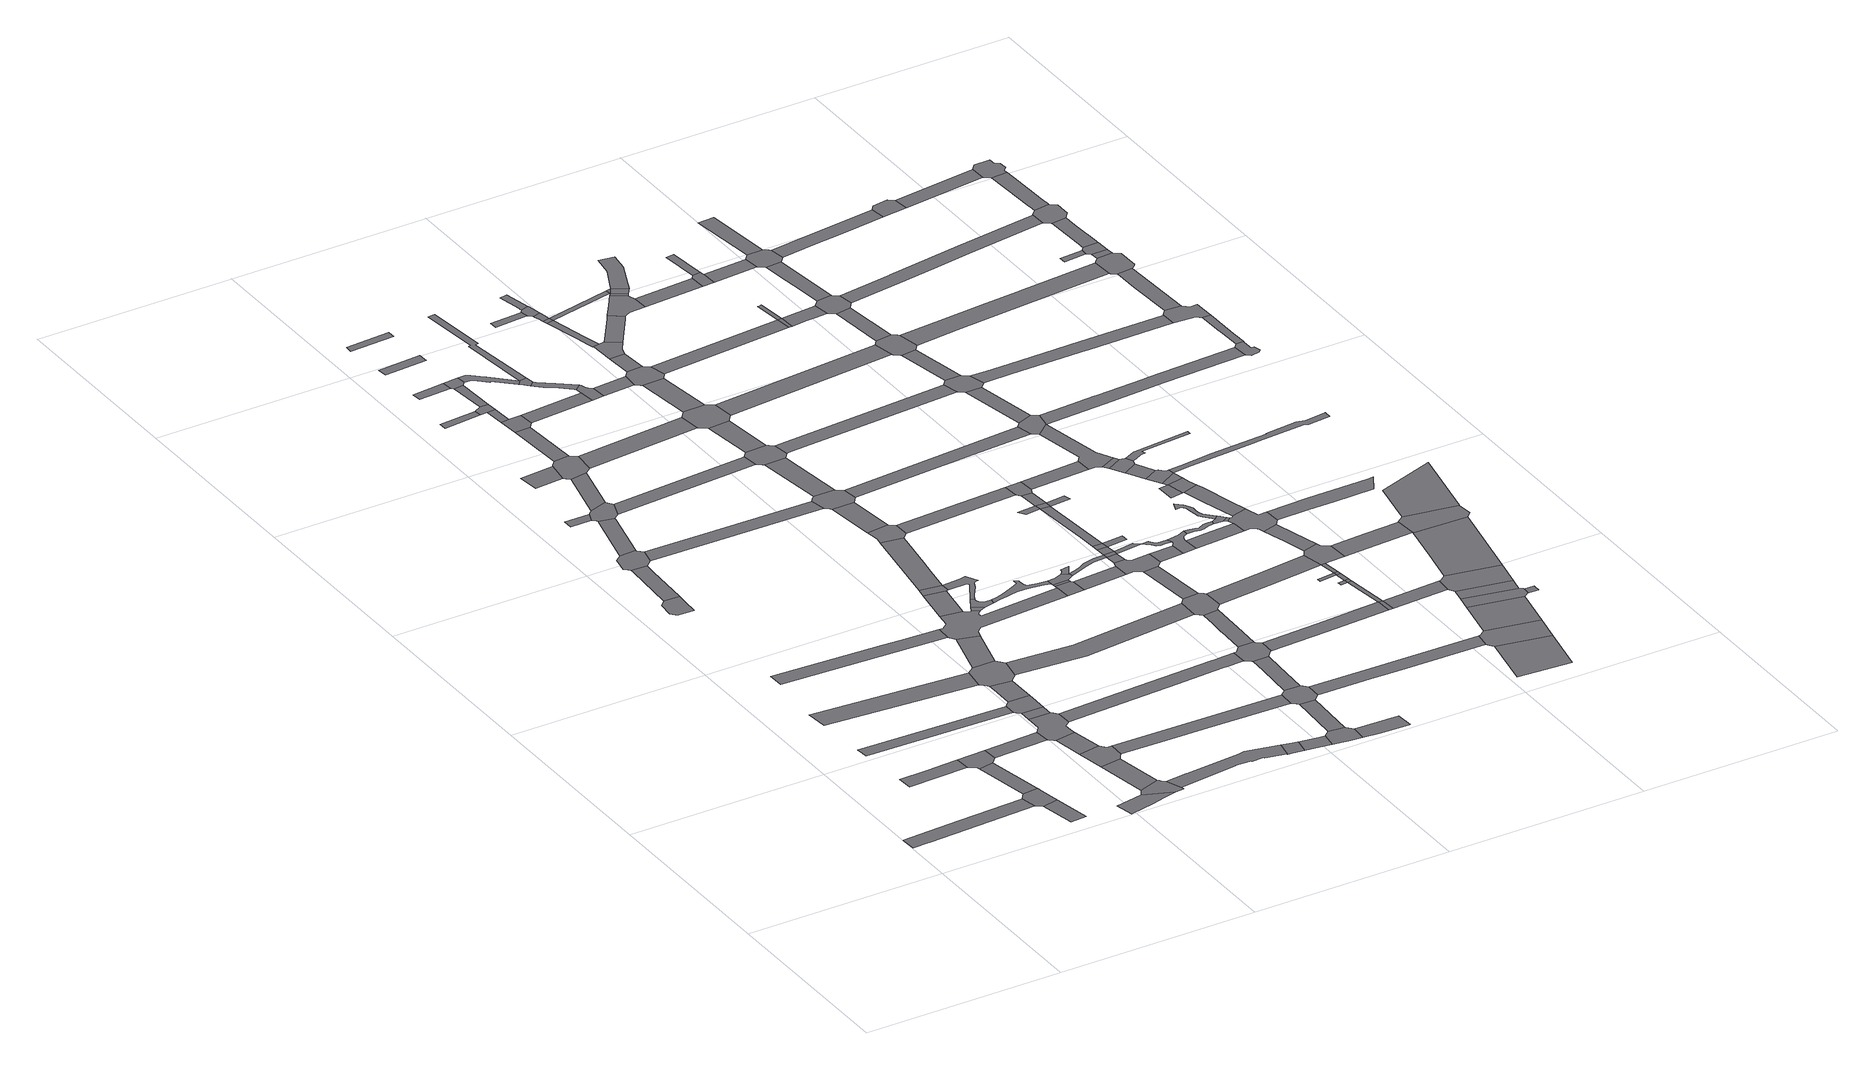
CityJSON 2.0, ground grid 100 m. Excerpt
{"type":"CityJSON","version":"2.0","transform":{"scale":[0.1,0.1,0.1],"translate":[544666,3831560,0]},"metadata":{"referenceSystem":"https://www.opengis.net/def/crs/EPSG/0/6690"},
"CityObjects":{
"road1":{"type":"Road","attributes":{"RoadStructureAttribute.sectionType":"1"},"geometry":[{"type":"MultiSurface","lod":"1","boundaries":[[[0,1,2,3,4,5,6,7,8,9]]]}]},
"road2":{"type":"Road","attributes":{"RoadStructureAttribute.sectionType":"1"},"geometry":[{"type":"MultiSurface","lod":"1","boundaries":[[[10,11,12,13,14,15]]]}]},
"road3":{"type":"Road","attributes":{"RoadStructureAttribute.sectionType":"1"},"geometry":[{"type":"MultiSurface","lod":"1","boundaries":[[[16,17,18,19]]]}]},
"road4":{"type":"Road","geometry":[{"type":"MultiSurface","lod":"1","boundaries":[[[20,21,22,23,0,9,17,16]]]}]},
"road5":{"type":"Road","attributes":{"RoadStructureAttribute.sectionType":"1"},"geometry":[{"type":"MultiSurface","lod":"1","boundaries":[[[24,25,26,22,21]]]}]},
"road6":{"type":"Road","geometry":[{"type":"MultiSurface","lod":"1","boundaries":[[[27,10,15,28,29,26,25,30]]]}]},
"road7":{"type":"Road","attributes":{"RoadStructureAttribute.sectionType":"1"},"geometry":[{"type":"MultiSurface","lod":"1","boundaries":[[[31,32,33,34]]]}]},
"road8":{"type":"Road","geometry":[{"type":"MultiSurface","lod":"1","boundaries":[[[35,36,37,38,39,40,41,42,43,44]]]}]},
"road9":{"type":"Road","attributes":{"RoadStructureAttribute.sectionType":"1"},"geometry":[{"type":"MultiSurface","lod":"1","boundaries":[[[45,46,47,48]]]}]},
"road10":{"type":"Road","attributes":{"RoadStructureAttribute.sectionType":"1"},"geometry":[{"type":"MultiSurface","lod":"1","boundaries":[[[49,50,51,35,44,52,53,54]]]}]},
"road11":{"type":"Road","attributes":{"RoadStructureAttribute.sectionType":"1"},"geometry":[{"type":"MultiSurface","lod":"1","boundaries":[[[55,27,30,56]]]}]},
"road12":{"type":"Road","attributes":{"RoadStructureAttribute.sectionType":"1"},"geometry":[{"type":"MultiSurface","lod":"1","boundaries":[[[57,58,59,60,61,62,63]]]}]},
"road13":{"type":"Road","geometry":[{"type":"MultiSurface","lod":"1","boundaries":[[[64,65,66,67,68,69,70,49,54,71,72]]]}]},
"road14":{"type":"Road","attributes":{"RoadStructureAttribute.sectionType":"1"},"geometry":[{"type":"MultiSurface","lod":"1","boundaries":[[[73,74,75,76,77,78]]]}]},
"road15":{"type":"Road","geometry":[{"type":"MultiSurface","lod":"1","boundaries":[[[79,80,81,82,57,63,83,84,85,86]]]}]},
"road16":{"type":"Road","attributes":{"RoadStructureAttribute.sectionType":"1"},"geometry":[{"type":"MultiSurface","lod":"1","boundaries":[[[87,88,82,81]]]}]},
"road17":{"type":"Road","attributes":{"RoadStructureAttribute.sectionType":"1"},"geometry":[{"type":"MultiSurface","lod":"1","boundaries":[[[89,90,91,92]]]}]},
"road18":{"type":"Road","attributes":{"RoadStructureAttribute.sectionType":"1"},"geometry":[{"type":"MultiSurface","lod":"1","boundaries":[[[93,94,95,96,67,66,97,98]]]}]},
"road19":{"type":"Road","geometry":[{"type":"MultiSurface","lod":"1","boundaries":[[[99,100,101,102,103,104,88,87,105,106,107,108]]]}]},
"road20":{"type":"Road","attributes":{"RoadStructureAttribute.sectionType":"1"},"geometry":[{"type":"MultiSurface","lod":"1","boundaries":[[[109,110,103,102]]]}]},
"road21":{"type":"Road","geometry":[{"type":"MultiSurface","lod":"1","boundaries":[[[111,112,113,55,56,114,110,109,115,116,117,118,119,120,121]]]}]},
"road22":{"type":"Road","attributes":{"RoadStructureAttribute.sectionType":"1"},"geometry":[{"type":"MultiSurface","lod":"1","boundaries":[[[122,111,121,123]]]}]},
"road23":{"type":"Road","geometry":[{"type":"MultiSurface","lod":"1","boundaries":[[[124,125,34,33,126,122,123,127,128,129]]]}]},
"road24":{"type":"Road","geometry":[{"type":"MultiSurface","lod":"1","boundaries":[[[130,131,132,133,92,91,134,93,98,135,136,137]]]}]},
"road25":{"type":"Road","attributes":{"RoadStructureAttribute.sectionType":"1"},"geometry":[{"type":"MultiSurface","lod":"1","boundaries":[[[138,139,140,141]]]}]},
"road26":{"type":"Road","attributes":{"RoadStructureAttribute.sectionType":"1"},"geometry":[{"type":"MultiSurface","lod":"1","boundaries":[[[142,143,124,129,144,145]]]}]},
"road27":{"type":"Road","attributes":{"RoadStructureAttribute.sectionType":"1"},"geometry":[{"type":"MultiSurface","lod":"1","boundaries":[[[146,147,131,130]]]}]},
"road28":{"type":"Road","geometry":[{"type":"MultiSurface","lod":"1","boundaries":[[[148,48,47,149,150,142,145,151,152,153,154,155]]]}]},
"road29":{"type":"Road","geometry":[{"type":"MultiSurface","lod":"1","boundaries":[[[156,157,158,159]]]}]},
"road30":{"type":"Road","geometry":[{"type":"MultiSurface","lod":"1","boundaries":[[[160,161,162,163,164,138,141,165,166,147,146,167,168]]]}]},
"road31":{"type":"Road","attributes":{"RoadStructureAttribute.sectionType":"1"},"geometry":[{"type":"MultiSurface","lod":"1","boundaries":[[[169,148,155,170]]]}]},
"road32":{"type":"Road","attributes":{"RoadStructureAttribute.sectionType":"1"},"geometry":[{"type":"MultiSurface","lod":"1","boundaries":[[[171,172,173,174,175,176,86,85,177,178,179,180,181,182,183,184,185,186]]]}]},
"road33":{"type":"Road","attributes":{"RoadStructureAttribute.sectionType":"1"},"geometry":[{"type":"MultiSurface","lod":"1","boundaries":[[[187,188,189,190,162,161]]]}]},
"road34":{"type":"Road","attributes":{"RoadStructureAttribute.sectionType":"1"},"geometry":[{"type":"MultiSurface","lod":"1","boundaries":[[[191,72,71,192,193,194,195]]]}]},
"road35":{"type":"Road","attributes":{"RoadStructureAttribute.sectionType":"1"},"geometry":[{"type":"MultiSurface","lod":"1","boundaries":[[[196,197,198,199]]]}]},
"road36":{"type":"Road","geometry":[{"type":"MultiSurface","lod":"1","boundaries":[[[200,201,156,159,202,203]]]}]},
"road37":{"type":"Road","attributes":{"RoadStructureAttribute.sectionType":"1"},"geometry":[{"type":"MultiSurface","lod":"1","boundaries":[[[203,202,204,205,206]]]}]},
"road38":{"type":"Road","geometry":[{"type":"MultiSurface","lod":"1","boundaries":[[[207,206,205,189,188,208]]]}]},
"road39":{"type":"Road","attributes":{"RoadStructureAttribute.sectionType":"1"},"geometry":[{"type":"MultiSurface","lod":"1","boundaries":[[[209,210,201,200]]]}]},
"road40":{"type":"Road","attributes":{"RoadStructureAttribute.sectionType":"1"},"geometry":[{"type":"MultiSurface","lod":"1","boundaries":[[[211,212,213,214]]]}]},
"road41":{"type":"Road","geometry":[{"type":"MultiSurface","lod":"1","boundaries":[[[215,196,199,210,209,216,217]]]}]},
"road42":{"type":"Road","attributes":{"RoadStructureAttribute.sectionType":"1"},"geometry":[{"type":"MultiSurface","lod":"1","boundaries":[[[108,107,218,219,220,221]]]}]},
"road43":{"type":"Road","attributes":{"RoadStructureAttribute.sectionType":"1"},"geometry":[{"type":"MultiSurface","lod":"1","boundaries":[[[222,137,136,223]]]}]},
"road44":{"type":"Road","attributes":{"RoadStructureAttribute.sectionType":"1"},"geometry":[{"type":"MultiSurface","lod":"1","boundaries":[[[224,225,226,227]]]}]},
"road45":{"type":"Road","attributes":{"RoadStructureAttribute.sectionType":"1"},"geometry":[{"type":"MultiSurface","lod":"1","boundaries":[[[228,229,230,231]]]}]},
"road46":{"type":"Road","geometry":[{"type":"MultiSurface","lod":"1","boundaries":[[[232,228,231,233,234]]]}]},
"road47":{"type":"Road","geometry":[{"type":"MultiSurface","lod":"1","boundaries":[[[235,236,237,238]]]}]},
"road48":{"type":"Road","attributes":{"RoadStructureAttribute.sectionType":"1"},"geometry":[{"type":"MultiSurface","lod":"1","boundaries":[[[239,240,241,242,243,119,118,244,245,246,247]]]}]},
"road49":{"type":"Road","attributes":{"RoadStructureAttribute.sectionType":"1"},"geometry":[{"type":"MultiSurface","lod":"1","boundaries":[[[248,249,250,251,215,217,252,253,254,255,256,257,258,259]]]}]},
"road50":{"type":"Road","geometry":[{"type":"MultiSurface","lod":"1","boundaries":[[[260,261,262,186,185,263,264,265,266,267,268]]]}]},
"road51":{"type":"Road","attributes":{"RoadStructureAttribute.sectionType":"1"},"geometry":[{"type":"MultiSurface","lod":"1","boundaries":[[[269,235,238,270,271,272,273,274,275]]]}]},
"road52":{"type":"Road","attributes":{"RoadStructureAttribute.sectionType":"1"},"geometry":[{"type":"MultiSurface","lod":"1","boundaries":[[[229,276,277,278,78,77,169,170,279,280,281,282,283,284,285,286,287,288,237,236,289,230]]]}]},
"road53":{"type":"Road","attributes":{"RoadStructureAttribute.sectionType":"1"},"geometry":[{"type":"MultiSurface","lod":"1","boundaries":[[[290,207,208,291]]]}]},
"road54":{"type":"Road","attributes":{"RoadStructureAttribute.sectionType":"1"},"geometry":[{"type":"MultiSurface","lod":"1","boundaries":[[[292,168,167,293]]]}]},
"road55":{"type":"Road","attributes":{"RoadStructureAttribute.sectionType":"1"},"geometry":[{"type":"MultiSurface","lod":"1","boundaries":[[[294,232,234,295,296,297]]]}]},
"road56":{"type":"Road","attributes":{"RoadStructureAttribute.sectionType":"1"},"geometry":[{"type":"MultiSurface","lod":"1","boundaries":[[[298,299,300,301,302,303,304,234,233,305,306,307,269,275]]]}]},
"road57":{"type":"Road","geometry":[{"type":"MultiSurface","lod":"1","boundaries":[[[308,259,258,309,310,311]]]}]},
"road58":{"type":"Road","attributes":{"RoadStructureAttribute.sectionType":"1"},"geometry":[{"type":"MultiSurface","lod":"1","boundaries":[[[312,268,267,313,314,315]]]}]},
"road59":{"type":"Road","attributes":{"RoadStructureAttribute.sectionType":"1"},"geometry":[{"type":"MultiSurface","lod":"1","boundaries":[[[316,317,154,153,318,319]]]}]},
"road60":{"type":"Road","attributes":{"RoadStructureAttribute.sectionType":"1"},"geometry":[{"type":"MultiSurface","lod":"1","boundaries":[[[320,321,311,310,322,323,324,325,326,327]]]}]},
"road61":{"type":"Road","attributes":{"RoadStructureAttribute.sectionType":"1"},"geometry":[{"type":"MultiSurface","lod":"1","boundaries":[[[328,329,330,331,332,333,259,308]]]}]},
"road62":{"type":"Road","geometry":[{"type":"MultiSurface","lod":"1","boundaries":[[[334,335,336,294,297,337,338]]]}]},
"road63":{"type":"Road","attributes":{"RoadStructureAttribute.sectionType":"1"},"geometry":[{"type":"MultiSurface","lod":"1","boundaries":[[[339,335,334,340]]]}]},
"road64":{"type":"Road","attributes":{"RoadStructureAttribute.sectionType":"1"},"geometry":[{"type":"MultiSurface","lod":"1","boundaries":[[[341,342,343,344,345,346,347,348,349,350,271,270,351,352,353,354,355,356,357,358,359,360]]]}]},
"road65":{"type":"Road","geometry":[{"type":"MultiSurface","lod":"1","boundaries":[[[361,362,363,327,326,364,290,291,365,366]]]}]},
"road66":{"type":"Road","geometry":[{"type":"MultiSurface","lod":"1","boundaries":[[[367,315,314,368,369,370,371,372,373]]]}]},
"road67":{"type":"Road","geometry":[{"type":"MultiSurface","lod":"1","boundaries":[[[374,375,376,377,378,195,194,379,380,339,340,381,382]]]}]},
"road68":{"type":"Road","attributes":{"RoadStructureAttribute.sectionType":"1"},"geometry":[{"type":"MultiSurface","lod":"1","boundaries":[[[383,384,376,375]]]}]},
"road69":{"type":"Road","attributes":{"RoadStructureAttribute.sectionType":"1"},"geometry":[{"type":"MultiSurface","lod":"1","boundaries":[[[385,367,373,386]]]}]},
"road70":{"type":"Road","attributes":{"RoadStructureAttribute.sectionType":"1"},"geometry":[{"type":"MultiSurface","lod":"1","boundaries":[[[387,366,365,388]]]}]},
"road71":{"type":"Road","geometry":[{"type":"MultiSurface","lod":"1","boundaries":[[[389,390,391,392,222,223,393,394,384,383,395,396]]]}]},
"road72":{"type":"Road","geometry":[{"type":"MultiSurface","lod":"1","boundaries":[[[397,398,399,221,220,400,385,386,401,402,403,404,405,406]]]}]},
"road73":{"type":"Road","attributes":{"RoadStructureAttribute.sectionType":"1"},"geometry":[{"type":"MultiSurface","lod":"1","boundaries":[[[407,408,392,391]]]}]},
"road74":{"type":"Road","geometry":[{"type":"MultiSurface","lod":"1","boundaries":[[[409,410,284,283,411,412]]]}]},
"road75":{"type":"Road","attributes":{"RoadStructureAttribute.sectionType":"1"},"geometry":[{"type":"MultiSurface","lod":"1","boundaries":[[[413,414,410,409]]]}]},
"road76":{"type":"Road","attributes":{"RoadStructureAttribute.sectionType":"1"},"geometry":[{"type":"MultiSurface","lod":"1","boundaries":[[[371,370,415,416,417,418,419]]]}]},
"road77":{"type":"Road","geometry":[{"type":"MultiSurface","lod":"1","boundaries":[[[420,421,422,423,292,293,408,407,424,425,426,427]]]}]},
"road78":{"type":"Road","geometry":[{"type":"MultiSurface","lod":"1","boundaries":[[[428,429,430,360,359,414,413,431,432,433]]]}]},
"road79":{"type":"Road","attributes":{"RoadStructureAttribute.sectionType":"1"},"geometry":[{"type":"MultiSurface","lod":"1","boundaries":[[[434,435,436,437,438,439,397,406]]]}]},
"road80":{"type":"Road","geometry":[{"type":"MultiSurface","lod":"1","boundaries":[[[440,441,442,443,444,445]]]}]},
"road81":{"type":"Road","attributes":{"RoadStructureAttribute.sectionType":"1"},"geometry":[{"type":"MultiSurface","lod":"1","boundaries":[[[446,447,421,420]]]}]},
"road82":{"type":"Road","geometry":[{"type":"MultiSurface","lod":"1","boundaries":[[[448,449,450,451,428,433]]]}]},
"road83":{"type":"Road","geometry":[{"type":"MultiSurface","lod":"1","boundaries":[[[452,453,387,388,454,455,447,446,456,457]]]}]},
"road84":{"type":"Road","geometry":[{"type":"MultiSurface","lod":"1","boundaries":[[[458,459,460,461,462,463,239,247,464,437,436,465,466,467,468,469,470,471]]]}]},
"road85":{"type":"Road","attributes":{"RoadStructureAttribute.sectionType":"1"},"geometry":[{"type":"MultiSurface","lod":"1","boundaries":[[[472,473,453,452]]]}]},
"road86":{"type":"Road","attributes":{"RoadStructureAttribute.sectionType":"1"},"geometry":[{"type":"MultiSurface","lod":"1","boundaries":[[[474,412,411,475]]]}]},
"road87":{"type":"Road","attributes":{"RoadStructureAttribute.sectionType":"1"},"geometry":[{"type":"MultiSurface","lod":"1","boundaries":[[[476,338,337,477]]]}]},
"road88":{"type":"Road","attributes":{"RoadStructureAttribute.sectionType":"1"},"geometry":[{"type":"MultiSurface","lod":"1","boundaries":[[[478,479,480,481,482,483,484,485,486]]]}]},
"road89":{"type":"Road","geometry":[{"type":"MultiSurface","lod":"1","boundaries":[[[487,488,482,481]]]}]},
"road90":{"type":"Road","attributes":{"RoadStructureAttribute.sectionType":"1"},"geometry":[{"type":"MultiSurface","lod":"1","boundaries":[[[489,490,440,445,491,492]]]}]},
"road91":{"type":"Road","geometry":[{"type":"MultiSurface","lod":"1","boundaries":[[[493,494,492,491,495,496,488,487]]]}]},
"road92":{"type":"Road","geometry":[{"type":"MultiSurface","lod":"1","boundaries":[[[497,498,486,485,499,500,473,472,501,502]]]}]},
"road93":{"type":"Road","attributes":{"RoadStructureAttribute.sectionType":"1"},"geometry":[{"type":"MultiSurface","lod":"1","boundaries":[[[503,504,505,506,507,433,432,508,509,510,511,512]]]}]},
"road94":{"type":"Road","attributes":{"RoadStructureAttribute.sectionType":"1"},"geometry":[{"type":"MultiSurface","lod":"1","boundaries":[[[513,514,515,516,517,490,489]]]}]},
"road95":{"type":"Road","attributes":{"RoadStructureAttribute.sectionType":"1"},"geometry":[{"type":"MultiSurface","lod":"1","boundaries":[[[518,519,520,521,522,523,524,525,458,471]]]}]},
"road96":{"type":"Road","geometry":[{"type":"MultiSurface","lod":"1","boundaries":[[[526,527,528,529,316,319,530,522,521,531,532,533,534]]]}]},
"road97":{"type":"Road","attributes":{"RoadStructureAttribute.sectionType":"1"},"geometry":[{"type":"MultiSurface","lod":"1","boundaries":[[[535,536,537,538,497,502,539,540,541,542,543]]]}]},
"road98":{"type":"Road","attributes":{"RoadStructureAttribute.sectionType":"1"},"geometry":[{"type":"MultiSurface","lod":"1","boundaries":[[[544,511,545,546]]]}]},
"road99":{"type":"Road","attributes":{"RoadStructureAttribute.sectionType":"1"},"geometry":[{"type":"MultiSurface","lod":"1","boundaries":[[[547,548,529,528]]]}]},
"road100":{"type":"Road","geometry":[{"type":"MultiSurface","lod":"1","boundaries":[[[549,512,511,544]]]}]},
"road101":{"type":"Road","attributes":{"RoadStructureAttribute.sectionType":"1"},"geometry":[{"type":"MultiSurface","lod":"1","boundaries":[[[550,551,512,549]]]}]},
"road102":{"type":"Road","geometry":[{"type":"MultiSurface","lod":"1","boundaries":[[[545,474,475,552,548,547,553,554,555,556,546]]]}]},
"road103":{"type":"Road","geometry":[{"type":"MultiSurface","lod":"1","boundaries":[[[557,558,551,550]]]}]},
"road104":{"type":"Road","attributes":{"RoadStructureAttribute.sectionType":"1"},"geometry":[{"type":"MultiSurface","lod":"1","boundaries":[[[559,487,481,560,561]]]}]},
"road105":{"type":"Road","geometry":[{"type":"MultiSurface","lod":"1","boundaries":[[[562,563,564,565]]]}]},
"road106":{"type":"Road","attributes":{"RoadStructureAttribute.sectionType":"1"},"geometry":[{"type":"MultiSurface","lod":"1","boundaries":[[[565,566,558,557,567]]]}]},
"road107":{"type":"Road","attributes":{"RoadStructureAttribute.sectionType":"1"},"geometry":[{"type":"MultiSurface","lod":"1","boundaries":[[[568,382,381,569,570,571,572]]]}]},
"road108":{"type":"Road","attributes":{"RoadStructureAttribute.sectionType":"1"},"geometry":[{"type":"MultiSurface","lod":"1","boundaries":[[[573,549,544,574]]]}]},
"road109":{"type":"Road","attributes":{"RoadStructureAttribute.sectionType":"1"},"geometry":[{"type":"MultiSurface","lod":"1","boundaries":[[[575,576,557,550]]]}]},
"road110":{"type":"Road","geometry":[{"type":"MultiSurface","lod":"1","boundaries":[[[562,565,567,577]]]}]},
"road111":{"type":"Road","attributes":{"RoadStructureAttribute.sectionType":"1"},"geometry":[{"type":"MultiSurface","lod":"1","boundaries":[[[578,579,562,577,580]]]}]},
"road112":{"type":"Road","attributes":{"RoadStructureAttribute.sectionType":"1"},"geometry":[{"type":"MultiSurface","lod":"1","boundaries":[[[581,582,583,404,403,584,585,586,587,588,589]]]}]},
"road113":{"type":"Road","geometry":[{"type":"MultiSurface","lod":"1","boundaries":[[[590,476,477,578,580,591,592]]]}]},
"road114":{"type":"Road","attributes":{"RoadStructureAttribute.sectionType":"1"},"geometry":[{"type":"MultiSurface","lod":"1","boundaries":[[[593,396,395,594,595]]]}]},
"road115":{"type":"Road","geometry":[{"type":"MultiSurface","lod":"1","boundaries":[[[596,597,535,543,598,599,600,601,602]]]}]},
"road116":{"type":"Road","attributes":{"RoadStructureAttribute.sectionType":"1"},"geometry":[{"type":"MultiSurface","lod":"1","boundaries":[[[603,554,553,604]]]}]},
"road117":{"type":"Road","attributes":{"RoadStructureAttribute.sectionType":"1"},"geometry":[{"type":"MultiSurface","lod":"1","boundaries":[[[605,606,468,467,607,608]]]}]},
"road118":{"type":"Road","attributes":{"RoadStructureAttribute.sectionType":"1"},"geometry":[{"type":"MultiSurface","lod":"1","boundaries":[[[609,610,457,456,611,612]]]}]},
"road119":{"type":"Road","attributes":{"RoadStructureAttribute.sectionType":"1"},"geometry":[{"type":"MultiSurface","lod":"1","boundaries":[[[613,614,577,567]]]}]},
"road120":{"type":"Road","attributes":{"RoadStructureAttribute.sectionType":"1"},"geometry":[{"type":"MultiSurface","lod":"1","boundaries":[[[615,616,617,618,574,619,620,621,622,623,624,625]]]}]},
"road121":{"type":"Road","attributes":{"RoadStructureAttribute.sectionType":"1"},"geometry":[{"type":"MultiSurface","lod":"1","boundaries":[[[626,427,426,627]]]}]},
"road122":{"type":"Road","attributes":{"RoadStructureAttribute.sectionType":"1"},"geometry":[{"type":"MultiSurface","lod":"1","boundaries":[[[628,559,561,629]]]}]},
"road123":{"type":"Road","attributes":{"RoadStructureAttribute.sectionType":"1"},"geometry":[{"type":"MultiSurface","lod":"1","boundaries":[[[629,630,596,602,631]]]}]},
"road124":{"type":"Road","geometry":[{"type":"MultiSurface","lod":"1","boundaries":[[[628,629,631,632]]]}]},
"road125":{"type":"Road","geometry":[{"type":"MultiSurface","lod":"1","boundaries":[[[633,634,625,624,635,603,604,636,637,638,639,640,641]]]}]},
"road126":{"type":"Road","attributes":{"RoadStructureAttribute.sectionType":"1"},"geometry":[{"type":"MultiSurface","lod":"1","boundaries":[[[642,643,534,533,644,645,646]]]}]},
"road127":{"type":"Road","attributes":{"RoadStructureAttribute.sectionType":"1"},"geometry":[{"type":"MultiSurface","lod":"1","boundaries":[[[647,648,649,650,628,632,651,652,653,654]]]}]},
"road128":{"type":"Road","attributes":{"RoadStructureAttribute.sectionType":"1"},"geometry":[{"type":"MultiSurface","lod":"1","boundaries":[[[655,590,592,656]]]}]},
"road129":{"type":"Road","attributes":{"RoadStructureAttribute.sectionType":"1"},"geometry":[{"type":"MultiSurface","lod":"1","boundaries":[[[657,601,600,658]]]}]},
"road130":{"type":"Road","attributes":{"RoadStructureAttribute.sectionType":"1"},"geometry":[{"type":"MultiSurface","lod":"1","boundaries":[[[659,660,637,636,661,662]]]}]},
"road131":{"type":"Road","attributes":{"RoadStructureAttribute.sectionType":"1"},"geometry":[{"type":"MultiSurface","lod":"1","boundaries":[[[663,664,665,666,667,668,633,641,669,670,671,672,673,674,675,676]]]}]},
"road132":{"type":"Road","geometry":[{"type":"MultiSurface","lod":"1","boundaries":[[[677,605,608,678]]]}]},
"road133":{"type":"Road","geometry":[{"type":"MultiSurface","lod":"1","boundaries":[[[679,680,681,682]]]}]},
"road134":{"type":"Road","geometry":[{"type":"MultiSurface","lod":"1","boundaries":[[[683,684,685,686]]]}]},
"road135":{"type":"Road","attributes":{"RoadStructureAttribute.sectionType":"1"},"geometry":[{"type":"MultiSurface","lod":"1","boundaries":[[[687,686,605,677]]]}]},
"road136":{"type":"Road","attributes":{"RoadStructureAttribute.sectionType":"1"},"geometry":[{"type":"MultiSurface","lod":"1","boundaries":[[[688,689,690,691,692,693,694,695,696,697,698,699,700,701,702,703]]]}]},
"road137":{"type":"Road","geometry":[{"type":"MultiSurface","lod":"1","boundaries":[[[704,609,612,705]]]}]},
"road138":{"type":"Road","geometry":[{"type":"MultiSurface","lod":"1","boundaries":[[[706,683,686,687]]]}]},
"road139":{"type":"Road","attributes":{"RoadStructureAttribute.sectionType":"1"},"geometry":[{"type":"MultiSurface","lod":"1","boundaries":[[[707,682,683,706]]]}]},
"road140":{"type":"Road","geometry":[{"type":"MultiSurface","lod":"1","boundaries":[[[703,702,708,676,675,709,710]]]}]},
"road141":{"type":"Road","geometry":[{"type":"MultiSurface","lod":"1","boundaries":[[[711,679,682,707]]]}]},
"road142":{"type":"Road","geometry":[{"type":"MultiSurface","lod":"1","boundaries":[[[712,713,714,715,609,704]]]}]},
"road143":{"type":"Road","attributes":{"RoadStructureAttribute.sectionType":"1"},"geometry":[{"type":"MultiSurface","lod":"1","boundaries":[[[716,646,679,711]]]}]},
"road144":{"type":"Road","attributes":{"RoadStructureAttribute.sectionType":"1"},"geometry":[{"type":"MultiSurface","lod":"1","boundaries":[[[710,709,717,718]]]}]},
"road145":{"type":"Road","geometry":[{"type":"MultiSurface","lod":"1","boundaries":[[[719,720,657,658,721,722]]]}]},
"road146":{"type":"Road","attributes":{"RoadStructureAttribute.sectionType":"1"},"geometry":[{"type":"MultiSurface","lod":"1","boundaries":[[[723,724,725,726]]]}]},
"road147":{"type":"Road","geometry":[{"type":"MultiSurface","lod":"1","boundaries":[[[727,728,729,730]]]}]},
"road148":{"type":"Road","attributes":{"RoadStructureAttribute.sectionType":"1"},"geometry":[{"type":"MultiSurface","lod":"1","boundaries":[[[731,732,733,734,655,656,735,736,728,727]]]}]},
"road149":{"type":"Road","attributes":{"function":"2","RoadStructureAttribute.sectionType":"1"},"geometry":[{"type":"MultiSurface","lod":"1","boundaries":[[[737,738,739,740]]]}]},
"road150":{"type":"Road","geometry":[{"type":"MultiSurface","lod":"1","boundaries":[[[741,742,720,719]]]}]},
"road151":{"type":"Road","geometry":[{"type":"MultiSurface","lod":"1","boundaries":[[[743,744,568,572,733,732,745]]]}]},
"road152":{"type":"Road","geometry":[{"type":"MultiSurface","lod":"1","boundaries":[[[746,730,729,747,748,749,750,751]]]}]},
"road153":{"type":"Road","attributes":{"RoadStructureAttribute.sectionType":"1"},"geometry":[{"type":"MultiSurface","lod":"1","boundaries":[[[748,747,752,753,754]]]}]},
"road154":{"type":"Road","geometry":[{"type":"MultiSurface","lod":"1","boundaries":[[[755,756,757,758,759,760,761,642,646,716,762,763,764]]]}]},
"road155":{"type":"Road","attributes":{"RoadStructureAttribute.sectionType":"1"},"geometry":[{"type":"MultiSurface","lod":"1","boundaries":[[[765,704,705,766,767,768]]]}]},
"road156":{"type":"Road","attributes":{"RoadStructureAttribute.sectionType":"1"},"geometry":[{"type":"MultiSurface","lod":"1","boundaries":[[[769,744,743,770]]]}]},
"road157":{"type":"Road","geometry":[{"type":"MultiSurface","lod":"1","boundaries":[[[771,772,773,774,718,717,659,662,775,776,777,778,779,780,781,782,783]]]}]},
"road158":{"type":"Road","attributes":{"RoadStructureAttribute.sectionType":"1"},"geometry":[{"type":"MultiSurface","lod":"1","boundaries":[[[784,780,779,785,786,759,758]]]}]},
"road159":{"type":"Road","attributes":{"RoadStructureAttribute.sectionType":"1"},"geometry":[{"type":"MultiSurface","lod":"1","boundaries":[[[787,677,678,788]]]}]},
"road160":{"type":"Road","geometry":[{"type":"MultiSurface","lod":"1","boundaries":[[[789,790,791,754,753,792,793,794]]]}]},
"road161":{"type":"Road","attributes":{"RoadStructureAttribute.sectionType":"1"},"geometry":[{"type":"MultiSurface","lod":"1","boundaries":[[[795,796,797,798,799,800,773,772]]]}]},
"road162":{"type":"Road","attributes":{"RoadStructureAttribute.sectionType":"1"},"geometry":[{"type":"MultiSurface","lod":"1","boundaries":[[[801,802,723,726,799,798]]]}]},
"road163":{"type":"Road","attributes":{"RoadStructureAttribute.sectionType":"1"},"geometry":[{"type":"MultiSurface","lod":"1","boundaries":[[[803,793,792,804,723,802]]]}]},
"road164":{"type":"Road","geometry":[{"type":"MultiSurface","lod":"1","boundaries":[[[805,806,593,595,769,770,807,808,809,810]]]}]},
"road165":{"type":"Road","geometry":[{"type":"MultiSurface","lod":"1","boundaries":[[[811,812,813,589,588,814,737,740,815]]]}]},
"road166":{"type":"Road","attributes":{"RoadStructureAttribute.sectionType":"1"},"geometry":[{"type":"MultiSurface","lod":"1","boundaries":[[[816,817,818,805,810]]]}]},
"road167":{"type":"Road","attributes":{"RoadStructureAttribute.sectionType":"1"},"geometry":[{"type":"MultiSurface","lod":"1","boundaries":[[[819,722,721,820]]]}]},
"road168":{"type":"Road","geometry":[{"type":"MultiSurface","lod":"1","boundaries":[[[821,822,823,824,626,627,825,826,818,817,827,828,829]]]}]},
"road169":{"type":"Road","attributes":{"RoadStructureAttribute.sectionType":"1"},"geometry":[{"type":"MultiSurface","lod":"1","boundaries":[[[830,831,824,823]]]}]},
"road170":{"type":"Road","attributes":{"function":"2","RoadStructureAttribute.sectionType":"1"},"geometry":[{"type":"MultiSurface","lod":"1","boundaries":[[[832,811,815,833]]]}]},
"road171":{"type":"Road","geometry":[{"type":"MultiSurface","lod":"1","boundaries":[[[834,835,836,837,765,768,831,830,838,839,840]]]}]},
"road172":{"type":"Road","attributes":{"RoadStructureAttribute.sectionType":"1"},"geometry":[{"type":"MultiSurface","lod":"1","boundaries":[[[841,842,843,844,845,846,847,848,849,850,751,750]]]}]},
"road173":{"type":"Road","attributes":{"RoadStructureAttribute.sectionType":"1"},"geometry":[{"type":"MultiSurface","lod":"1","boundaries":[[[851,852,853,854,855,856,857,836,835]]]}]},
"road174":{"type":"Road","geometry":[{"type":"MultiSurface","lod":"1","boundaries":[[[858,832,833,859,860,861,862,863,864,865]]]}]},
"road175":{"type":"Road","attributes":{"RoadStructureAttribute.sectionType":"1"},"geometry":[{"type":"MultiSurface","lod":"1","boundaries":[[[866,867,868,764,763,869,870]]]}]},
"road176":{"type":"Road","geometry":[{"type":"MultiSurface","lod":"1","boundaries":[[[871,872,873,819,820,855,854,874,875,876]]]}]},
"road177":{"type":"Road","attributes":{"function":"2","RoadStructureAttribute.sectionType":"1"},"geometry":[{"type":"MultiSurface","lod":"1","boundaries":[[[877,858,865,878]]]}]},
"road178":{"type":"Road","geometry":[{"type":"MultiSurface","lod":"1","boundaries":[[[879,880,881,787,788,882,877,878,883]]]}]},
"road179":{"type":"Road","attributes":{"RoadStructureAttribute.sectionType":"1"},"geometry":[{"type":"MultiSurface","lod":"1","boundaries":[[[884,885,873,872]]]}]},
"road180":{"type":"Road","attributes":{"RoadStructureAttribute.sectionType":"1"},"geometry":[{"type":"MultiSurface","lod":"1","boundaries":[[[886,887,888,783,782,889,890,891]]]}]},
"road181":{"type":"Road","attributes":{"RoadStructureAttribute.sectionType":"1"},"geometry":[{"type":"MultiSurface","lod":"1","boundaries":[[[862,861,892,893]]]}]},
"road182":{"type":"Road","attributes":{"function":"2","RoadStructureAttribute.sectionType":"1"},"geometry":[{"type":"MultiSurface","lod":"1","boundaries":[[[894,895,896,879,883,897,898,899]]]}]},
"road183":{"type":"Road","attributes":{"RoadStructureAttribute.sectionType":"1"},"geometry":[{"type":"MultiSurface","lod":"1","boundaries":[[[900,901,902,903,904,905,906,907,794,793,908,909,910,911,912,913]]]}]},
"road184":{"type":"Road","attributes":{"RoadStructureAttribute.sectionType":"1"},"geometry":[{"type":"MultiSurface","lod":"1","boundaries":[[[914,915,916,917,918,919,745,732,920,921,922,923]]]}]},
"road185":{"type":"Road","geometry":[{"type":"MultiSurface","lod":"1","boundaries":[[[924,925,866,870,894,899,926,927,928,929]]]}]},
"road186":{"type":"Road","attributes":{"RoadStructureAttribute.sectionType":"1"},"geometry":[{"type":"MultiSurface","lod":"1","boundaries":[[[930,931,932,933,934,809,808,935,936,937,938,939,940,941]]]}]},
"road187":{"type":"Road","attributes":{"RoadStructureAttribute.sectionType":"1"},"geometry":[{"type":"MultiSurface","lod":"1","boundaries":[[[942,943,944,945,876,875,946,947,948,949]]]}]},
"road188":{"type":"Road","attributes":{"RoadStructureAttribute.sectionType":"1"},"geometry":[{"type":"MultiSurface","lod":"1","boundaries":[[[950,951,952,953,954,829,828,955,956,957]]]}]},
"road189":{"type":"Road","attributes":{"function":"2","RoadStructureAttribute.sectionType":"1"},"geometry":[{"type":"MultiSurface","lod":"1","boundaries":[[[958,959,960,924,929]]]}]},
"road190":{"type":"Road","attributes":{"RoadStructureAttribute.sectionType":"1"},"geometry":[{"type":"MultiSurface","lod":"1","boundaries":[[[961,962,963,964,965,840,839,966,967,968,969]]]}]},
"road191":{"type":"Road","geometry":[{"type":"MultiSurface","lod":"1","boundaries":[[[970,971,972,973,942,949,974,975]]]}]},
"road192":{"type":"Road","geometry":[{"type":"MultiSurface","lod":"1","boundaries":[[[976,977,978,979,980,914,923,981,982,983,984,985,986]]]}]},
"road193":{"type":"Road","geometry":[{"type":"MultiSurface","lod":"1","boundaries":[[[987,941,940,988,989,990,991,992,993,994,995,996,997]]]}]},
"road194":{"type":"Road","attributes":{"RoadStructureAttribute.sectionType":"1"},"geometry":[{"type":"MultiSurface","lod":"1","boundaries":[[[992,998,999,979,978,1000,1001,993]]]}]},
"road195":{"type":"Road","geometry":[{"type":"MultiSurface","lod":"1","boundaries":[[[1002,1003,1004,1005]]]}]},
"road196":{"type":"Road","attributes":{"RoadStructureAttribute.sectionType":"1"},"geometry":[{"type":"MultiSurface","lod":"1","boundaries":[[[1006,1007,1008,987,997]]]}]},
"road197":{"type":"Road","attributes":{"RoadStructureAttribute.sectionType":"1"},"geometry":[{"type":"MultiSurface","lod":"1","boundaries":[[[1009,975,974,1010]]]}]},
"road198":{"type":"Road","geometry":[{"type":"MultiSurface","lod":"1","boundaries":[[[1011,1012,1013,1014,1015,1016,950,957,1017,1018,1007,1006,1019,1020,1021,1022]]]}]},
"road199":{"type":"Road","attributes":{"RoadStructureAttribute.sectionType":"1"},"geometry":[{"type":"MultiSurface","lod":"1","boundaries":[[[1023,1024,1014,1013]]]}]},
"road200":{"type":"Road","geometry":[{"type":"MultiSurface","lod":"1","boundaries":[[[1025,1026,1002,1005,1024,1023]]]}]},
"road201":{"type":"Road","attributes":{"RoadStructureAttribute.sectionType":"1"},"geometry":[{"type":"MultiSurface","lod":"1","boundaries":[[[1027,1028,1029,1030,1031,1032,1033,1034,1035,1026,1025]]]}]},
"road202":{"type":"Road","geometry":[{"type":"MultiSurface","lod":"1","boundaries":[[[1036,1037,961,969,1038,1039,1033,1032,1040,1041]]]}]},
"road203":{"type":"Road","attributes":{"RoadStructureAttribute.sectionType":"1"},"geometry":[{"type":"MultiSurface","lod":"1","boundaries":[[[1042,1043,1044,1045,1046,1047,1048,1049,1050,1051,1052,1037,1036]]]}]},
"road204":{"type":"Road","geometry":[{"type":"MultiSurface","lod":"1","boundaries":[[[1053,1054,1055,1009,1010,1048,1047,1056,1057,1058,1059]]]}]}
},
"vertices":[
[636,366,0],[303,349,0],[90,337,0],[9,332,0],[2,332,0],[6,253,0],[92,257,0],[94,257,0],[292,267,0],[652,285,0],
[567,802,0],[498,799,0],[407,794,0],[263,788,0],[267,709,0],[571,722,0],
[763,277,0],[684,262,0],[717,84,0],[798,90,0],
[744,380,0],[740,407,0],[661,399,0],[651,386,0],
[738,413,0],[687,698,0],[610,684,0],
[712,808,0],[606,701,0],[607,701,0],[715,729,0],
[237,1100,0],[244,1039,0],[989,1022,0],[989,1082,0],
[179,2640,0],[172,2633,0],[150,2613,0],[142,2532,0],[161,2513,0],[171,2504,0],[250,2502,0],[251,2517,0],[254,2577,0],[258,2638,0],
[213,1469,0],[223,1360,0],[983,1305,0],[999,1415,0],
[194,2942,0],[193,2921,0],[179,2642,0],[270,2880,0],[272,2918,0],[274,2938,0],
[988,821,0],[993,743,0],
[1099,123,0],[960,95,0],[978,4,0],[1110,33,0],[1176,50,0],[1224,62,0],[1242,66,0],
[324,3047,0],[301,3074,0],[299,3077,0],[215,3071,0],[182,3046,0],[168,2967,0],[174,2962,0],[306,2966,0],[324,3046,0],
[888,1811,0],[804,1815,0],[241,1840,0],[241,1759,0],[1080,1722,0],[1084,1803,0],
[1236,183,0],[1231,188,0],[1225,194,0],[1120,154,0],[1286,70,0],[1286,73,0],[1285,87,0],[1254,166,0],
[1183,437,0],[1075,419,0],
[162,3450,0],[162,3400,0],[268,3400,0],[287,3450,0],
[289,3378,0],[287,3370,0],[218,3083,0],[217,3076,0],[364,3352,0],[366,3362,0],
[1187,551,0],[1166,571,0],[1165,572,0],[1158,579,0],[1051,560,0],[1068,460,0],[1187,443,0],[1192,450,0],[1207,470,0],[1208,550,0],
[1132,735,0],[1024,717,0],
[1016,936,0],[1016,853,0],[999,833,0],[1018,722,0],[1126,767,0],[1125,801,0],[1131,806,0],[1155,827,0],[1155,908,0],[1136,927,0],[1127,935,0],
[1017,994,0],[1127,994,0],
[1017,1111,0],[999,1092,0],[999,1012,0],[1127,1018,0],[1128,1088,0],[1128,1110,0],
[400,3500,0],[310,3469,0],[305,3465,0],[294,3456,0],[285,3382,0],[370,3365,0],[395,3385,0],[424,3468,0],
[365,3887,0],[192,3871,0],[202,3761,0],[348,3774,0],
[1017,1268,0],[1019,1205,0],[1128,1206,0],[1127,1258,0],
[462,3763,0],[375,3746,0],
[1038,1443,0],[988,1300,0],[1012,1274,0],[1132,1263,0],[1159,1288,0],[1163,1293,0],[1182,1402,0],[1152,1444,0],
[320,4468,0],[130,4450,0],[133,4412,0],[324,4430,0],
[501,3904,0],[472,3928,0],[393,3920,0],[393,3917,0],[370,3892,0],[352,3770,0],[359,3762,0],[494,3787,0],[505,3900,0],
[1102,1690,0],[1210,1662,0],
[1681,205,0],[1670,204,0],[1652,202,0],[1434,183,0],[1369,177,0],[1367,177,0],[1375,97,0],[1582,121,0],[1585,124,0],[1658,122,0],[1666,122,0],[1666,116,0],[1728,118,0],[1728,112,0],[1831,90,0],[1847,172,0],
[461,4121,0],[455,4225,0],[375,4220,0],[381,4116,0],
[630,3043,0],[315,2966,0],[629,2963,0],[1194,2958,0],[1180,3038,0],
[327,4746,0],[162,4731,0],[165,4682,0],[331,4692,0],
[401,4490,0],[359,4488,0],[362,4434,0],[404,4436,0],
[369,4328,0],[369,4326,0],[409,4331,0],
[474,4336,0],[480,4254,0],
[391,4686,0],[342,4680,0],
[367,4956,0],[364,5006,0],[144,4991,0],[148,4941,0],
[405,4752,0],[403,4698,0],[409,4706,0],
[1437,466,0],[1649,463,0],[2072,456,0],[2075,536,0],
[1125,3516,0],[1135,3435,0],
[353,5207,0],[350,5247,0],[125,5231,0],[121,5192,0],
[1175,2087,0],[1145,1898,0],[1254,1881,0],[1284,2070,0],
[1183,2135,0],[1294,2071,0],[1292,2118,0],
[1301,1891,0],[1289,1869,0],[1326,1848,0],[1353,1861,0],
[2084,956,0],[2001,952,0],[1988,951,0],[1969,950,0],[1579,930,0],[1735,858,0],[1974,870,0],[1992,871,0],[2086,876,0],
[515,4695,0],[511,4699,0],[462,4743,0],[445,4756,0],[448,4704,0],[454,4699,0],[494,4661,0],[507,4648,0],[510,4650,0],[513,4653,0],[604,4567,0],[626,4591,0],
[1926,155,0],[1926,156,0],[1902,161,0],[1831,87,0],[1868,84,0],[1870,84,0],[1892,80,0],[1914,77,0],[1926,153,0],
[1336,1953,0],[1408,1874,0],[1411,1899,0],[1376,1901,0],[1358,1913,0],[1350,1931,0],[1353,1943,0],
[1134,1825,0],[1128,1820,0],[1105,1802,0],[1220,1697,0],[1249,1721,0],[1264,1722,0],[1398,1733,0],[1717,1757,0],[1711,1837,0],[1392,1812,0],[1302,1805,0],[1301,1823,0],[1306,1835,0],[1283,1860,0],
[801,4362,0],[808,4281,0],
[1068,3949,0],[1080,3839,0],
[1252,2575,0],[1312,2248,0],[1325,2330,0],[1362,2557,0],
[1367,1971,0],[1407,2029,0],[1424,2064,0],[1436,2074,0],[1451,2074,0],[1421,2134,0],[1388,2126,0],[1391,2076,0],[1396,2071,0],[1396,2059,0],
[662,4595,0],[612,4560,0],[644,4529,0],[667,4552,0],
[2026,140,0],[1999,64,0],[2043,57,0],[2055,137,0],
[2111,1441,0],[1519,1379,0],[1521,1268,0],[2109,1330,0],
[745,4489,0],[678,4541,0],[656,4517,0],[685,4487,0],[723,4463,0],[793,4401,0],[798,4397,0],[829,4423,0],
[620,4958,0],[635,4960,0],[602,5273,0],[568,5269,0],[600,4963,0],[588,4962,0],
[1361,2690,0],[1250,2677,0],[1258,2611,0],[1391,2585,0],[1389,2665,0],
[1221,2932,0],[1333,2930,0],
[1660,1916,0],[1610,1926,0],[1603,1941,0],[1600,1968,0],[1600,1976,0],[1580,1988,0],[1580,1963,0],[1545,1945,0],[1490,1922,0],[1448,1907,0],[1446,1882,0],[1468,1887,0],[1486,1890,0],[1506,1895,0],[1543,1900,0],[1583,1901,0],[1623,1896,0],[1676,1889,0],[1708,1879,0],[1710,1912,0],
[849,4385,0],[838,4397,0],[836,4418,0],[799,4381,0],[873,4287,0],[866,4367,0],
[2087,162,0],[2097,48,0],[2121,46,0],[2188,39,0],[2196,123,0],[2166,152,0],[2166,155,0],
[1349,3043,0],[1318,3069,0],[1208,3067,0],[1203,3061,0],[1199,3058,0],[1215,2938,0],[1216,2937,0],[1360,2964,0],[1351,3044,0],
[1278,3416,0],[1167,3413,0],
[2099,426,0],[2179,424,0],
[1043,4381,0],[1036,4300,0],
[1269,3545,0],[1267,3547,0],[1261,3552,0],[1151,3547,0],[1160,3418,0],[1161,3417,0],[1302,3447,0],[1289,3527,0],
[2106,565,0],[2106,563,0],[2098,556,0],[2090,436,0],[2179,426,0],[2188,435,0],[2210,455,0],[2213,535,0],[2194,554,0],[2185,563,0],
[1231,3817,0],[1120,3809,0],
[1791,1855,0],[1711,1854,0],[1806,1763,0],[1799,1844,0],
[1791,1873,0],[1711,1869,0],
[2278,30,0],[2302,29,0],[2420,27,0],[2426,27,0],[2421,116,0],
[1210,3991,0],[1099,3988,0],[1095,3983,0],[1072,3954,0],[1235,3822,0],[1257,3850,0],[1261,3855,0],[1250,3965,0],
[1788,1930,0],[1765,1920,0],[1745,1912,0],[1811,1885,0],[1827,1893,0],[1818,1913,0],
[2194,754,0],[2199,849,0],[2199,852,0],[2119,850,0],[2115,758,0],[2114,755,0],
[936,5090,0],[932,5090,0],[772,5078,0],[775,5038,0],[941,5051,0],[943,5051,0],
[1176,4281,0],[1066,4275,0],
[1820,1915,0],[1852,1968,0],[1807,1963,0],[1803,1945,0],
[1149,4419,0],[1068,4412,0],[1058,4282,0],[1061,4279,0],[1198,4312,0],[1178,4393,0],
[2126,990,0],[2125,986,0],[2109,968,0],[2099,957,0],[2090,956,0],[2085,956,0],[2115,853,0],[2200,853,0],[2226,884,0],[2233,884,0],[2235,964,0],[2228,971,0],[2211,987,0],[2207,991,0],
[1141,4550,0],[1061,4546,0],
[2027,1862,0],[2033,1781,0],
[1969,2698,0],[1973,2617,0],
[1087,4683,0],[1081,4705,0],[1065,4766,0],[1022,4959,0],[985,4950,0],[1028,4772,0],[1044,4705,0],[1052,4674,0],[1088,4679,0],
[1016,4984,0],[979,4975,0],
[989,5118,0],[950,5109,0],[965,5035,0],[1004,5043,0],
[1015,4990,0],[1011,5010,0],[967,5024,0],[972,5002,0],
[1116,4682,0],[1090,4679,0],[1055,4665,0],[1057,4630,0],[1151,4590,0],[1183,4636,0],
[2022,1975,0],[1982,1970,0],[1922,1956,0],[1893,1941,0],[1858,1926,0],[1873,1913,0],[1918,1929,0],[1967,1944,0],[2035,1950,0],[2035,1975,0],
[988,5120,0],[961,5254,0],[924,5247,0],[947,5123,0],[948,5117,0],
[2212,1135,0],[2212,1139,0],[2215,1217,0],[2219,1308,0],[2139,1301,0],[2136,1216,0],[2132,1141,0],[2132,1138,0],
[2239,1459,0],[2237,1461,0],[2217,1477,0],[2135,1469,0],[2114,1326,0],[2220,1318,0],[2242,1339,0],[2248,1345,0],[2245,1455,0],
[1246,4870,0],[1230,4847,0],[1207,4814,0],[1131,4705,0],[1230,4706,0],[1273,4768,0],[1293,4798,0],[1295,4801,0],[1311,4825,0],
[2090,1953,0],[2040,1893,0],[2093,1893,0],
[2189,1767,0],[2108,1758,0],
[2090,1978,0],
[2084,2026,0],[2033,2024,0],
[2077,1784,0],[2216,1795,0],[2210,1876,0],[2116,1869,0],[2098,1888,0],
[2081,2063,0],[2031,2061,0],
[1352,5055,0],[1232,5004,0],[1355,5030,0],
[1997,2492,0],[1902,2484,0],[1925,2449,0],[2002,2457,0],
[2028,2155,0],[2052,2455,0],
[2286,3112,0],[1842,2999,0],[1999,3011,0],[2298,3032,0],[2305,3033,0],
[2194,1992,0],[2227,1967,0],
[2192,2037,0],[2189,2072,0],
[2052,2488,0],
[1991,2597,0],[1994,2565,0],[2044,2595,0],
[2663,528,0],[2529,529,0],[2238,534,0],[2236,454,0],[2478,451,0],[2530,450,0],[2661,448,0],[3066,442,0],[3079,523,0],
[2052,2702,0],[2048,2605,0],[2057,2622,0],
[2197,3591,0],[1327,3449,0],[2216,3510,0],
[1345,5013,0],[1296,4942,0],[1321,4830,0],[1346,4844,0],[1428,4849,0],[1423,4930,0],[1411,4967,0],
[2335,1885,0],[2341,1805,0],
[2854,999,0],[2524,980,0],[2525,900,0],[2858,918,0],
[1867,4450,0],[1858,4449,0],[1851,4367,0],[1874,4369,0],
[2160,2464,0],[2152,2499,0],
[2315,1938,0],[2290,1943,0],[2275,1955,0],[2262,1972,0],[2242,1957,0],[2260,1937,0],[2273,1922,0],[2293,1915,0],[2320,1915,0],[2350,1913,0],[2340,1938,0],
[2119,4042,0],[2137,3934,0],
[1378,5061,0],[1356,5028,0],
[1352,5022,0],[1421,4982,0],
[1450,5021,0],
[2442,1967,0],[2407,1951,0],[2348,1903,0],[2412,1811,0],[2405,1891,0],[2405,1899,0],[2410,1914,0],[2420,1929,0],[2440,1939,0],
[2784,1513,0],[2519,1483,0],[2520,1374,0],[2660,1389,0],[2808,1405,0],
[1459,5296,0],[1443,5196,0],[1388,5080,0],[1382,5067,0],[1457,5038,0],[1466,5060,0],[1523,5192,0],[1537,5284,0],
[2358,2720,0],[2363,2639,0],
[1730,4949,0],[1735,4868,0],
[2664,1911,0],[2515,1899,0],[2516,1819,0],[2670,1829,0],
[2567,1975,0],[2547,1973,0],[2517,1957,0],[2515,1957,0],[2497,1962,0],[2472,1967,0],[2457,1942,0],[2480,1939,0],[2507,1935,0],[2515,1935,0],[2530,1937,0],[2555,1948,0],[2585,1951,0],[2592,1971,0],
[2876,1000,0],[2881,919,0],
[2819,1316,0],[2729,1307,0],[2729,1287,0],[2819,1296,0],
[2824,1236,0],[2789,1233,0],[2792,1210,0],[2827,1213,0],
[2850,1216,0],
[2622,2016,0],[2589,2051,0],[2581,2078,0],[2581,2093,0],[2581,2115,0],[2573,2138,0],[2558,2160,0],[2527,2192,0],[2510,2147,0],[2540,2148,0],[2553,2128,0],[2558,2090,0],[2564,2045,0],[2576,2028,0],[2614,1983,0],[2634,2003,0],
[1888,4452,0],[1892,4370,0],
[2848,1238,0],
[2841,1298,0],
[2602,1976,0],[2630,1948,0],[2665,1971,0],
[2838,1318,0],
[1871,4596,0],[1871,4598,0],[1861,4595,0],[1851,4593,0],
[2828,1407,0],
[2652,1941,0],[2674,1961,0],
[1789,4977,0],[1747,4973,0],[1796,4872,0],[1791,4952,0],
[2590,2342,0],[2541,2338,0],[2544,2238,0],[2608,2249,0],
[2508,2666,0],[2426,2626,0],[2443,2597,0],[2521,2642,0],
[2464,2747,0],[2406,3067,0],[2335,3008,0],[2382,2750,0],[2394,2641,0],[2410,2633,0],
[3093,409,0],[3040,131,0],[3311,113,0],[3360,356,0],
[1768,5168,0],[1727,5164,0],
[2387,3170,0],[2311,3141,0],[2419,3149,0],
[2549,2636,0],[2483,2529,0],[2558,2573,0],[2565,2595,0],[2567,2599,0],[2550,2636,0],
[2509,2484,0],[2535,2439,0],[2607,2480,0],
[2919,1528,0],[2914,1530,0],[2890,1544,0],[2884,1568,0],[2806,1546,0],[2792,1525,0],[2787,1517,0],[2848,1409,0],[2933,1414,0],[2927,1523,0],
[2069,4467,0],[1966,4377,0],[2021,4381,0],[2081,4386,0],
[2247,3487,0],[2329,3487,0],
[2793,1915,0],[2774,1987,0],[2693,1966,0],[2682,1952,0],[2705,1832,0],[2729,1812,0],[2736,1806,0],[2739,1795,0],[2742,1783,0],[2819,1804,0],[2828,1816,0],[2842,1836,0],[2839,1917,0],
[2847,1703,0],[2769,1684,0],[2769,1682,0],
[3177,1017,0],[3171,935,0],
[2654,2452,0],[2641,2454,0],[2621,2478,0],[2575,2368,0],[2664,2419,0],[2659,2451,0],
[2748,2087,0],[2715,2228,0],[2708,2251,0],[2699,2278,0],[2618,2251,0],[2649,2133,0],
[2684,2323,0],[2676,2360,0],
[2665,2415,0],[2589,2344,0],
[2222,3621,0],[2214,3611,0],[2346,3504,0],[2357,3516,0],[2335,3597,0],[2303,3622,0],
[3120,547,0],[3092,524,0],[3091,523,0],[3078,428,0],[3387,494,0],
[2302,3628,0],[2250,3914,0],[2171,3903,0],
[2016,4966,0],[2025,4886,0],
[2251,4060,0],[2246,4064,0],[2225,4080,0],[2143,4071,0],[2142,3929,0],[2170,3907,0],[2271,3941,0],[2275,3945,0],[2255,4056,0],
[2192,4373,0],[2113,4359,0],
[3162,759,0],[3429,707,0],
[2204,4485,0],[2177,4507,0],[2098,4498,0],[2089,4488,0],[2210,4396,0],[2218,4407,0],[2206,4485,0],
[2593,2611,0],[2622,2624,0],[2647,2629,0],[2645,2637,0],[2642,2648,0],[2904,2672,0],[2904,2681,0],[2903,2691,0],[2640,2668,0],[2610,2663,0],
[2159,4673,0],[2159,4674,0],[2155,4716,0],[2138,4868,0],[2058,4861,0],[2074,4715,0],[2080,4665,0],
[3177,833,0],[3446,719,0],[3453,724,0],[3456,724,0],[3461,765,0],[3458,768,0],[3456,770,0],[3443,780,0],
[3287,1544,0],[3285,1543,0],[3114,1535,0],[3009,1418,0],[3296,1433,0],
[2145,4984,0],[2123,4999,0],[2042,4996,0],[2156,4888,0],[2164,4898,0],[2155,4977,0],
[3191,903,0],[3457,850,0],
[3219,1042,0],[3190,1020,0],[3186,1017,0],[3182,918,0],[3485,989,0],
[2085,5349,0],[2003,5344,0],
[3395,1931,0],[3369,1930,0],[3056,1926,0],[3001,1839,0],[3136,1841,0],[3345,1844,0],
[3510,722,0],[3511,763,0],
[3295,1429,0],[3282,1362,0],[3256,1227,0],[3533,1230,0],[3549,1309,0],[3571,1422,0],
[3504,2516,0],[3503,2516,0],[3398,2504,0],[3354,2514,0],[3189,2498,0],[3189,2494,0],[2896,2476,0],[2728,2458,0],[2761,2430,0],[3072,2453,0],[3150,2459,0],[3374,2476,0],[3389,2467,0],[3505,2478,0],
[3457,3204,0],[2997,3180,0],[2968,3178,0],[2733,3166,0],[2713,3165,0],[2503,3154,0],[2504,3073,0],[2718,3085,0],[3037,3103,0],[3464,3125,0],
[3325,1572,0],[3307,1559,0],[3590,1442,0],[3599,1452,0],[3600,1452,0],[3592,1527,0],
[3333,3603,0],[2905,3601,0],[2596,3597,0],[2498,3596,0],[2417,3596,0],[2379,3516,0],[2381,3516,0],[2499,3517,0],[2894,3519,0],[2897,3519,0],[3335,3523,0],[3335,3604,0],
[2712,5042,0],[2526,5022,0],[2484,5018,0],[2345,5000,0],[2349,4920,0],[2485,4937,0],[2527,4942,0],[2722,4965,0],
[3313,4143,0],[2903,4110,0],[2890,4109,0],[2698,4093,0],[2494,4075,0],[2495,3965,0],[2865,3995,0],[3317,4033,0],
[3592,1529,0],[3669,1915,0],[3371,1811,0],
[3293,4639,0],[3289,4638,0],[2874,4580,0],[2489,4525,0],[2489,4524,0],[2490,4444,0],[2685,4472,0],[2881,4500,0],[3296,4558,0],
[2836,5063,0],[2814,5081,0],[2734,5070,0],[2717,5047,0],[2851,4980,0],[2841,5059,0],
[3517,3161,0],[3516,3223,0],[3516,3225,0],[3478,3224,0],[3468,3214,0],[3465,3123,0],[3486,3105,0],[3528,3112,0],[3540,3125,0],[3541,3126,0],[3532,3162,0],
[3361,3634,0],[3346,3523,0],[3346,3521,0],[3448,3518,0],[3461,3504,0],[3469,3496,0],[3512,3496,0],[3512,3514,0],[3510,3604,0],[3473,3604,0],[3441,3629,0],
[3472,3375,0],[3474,3331,0],[3514,3331,0],[3514,3332,0],
[3320,4265,0],[3201,4255,0],[3204,4221,0],[3317,4230,0],
[3427,4017,0],[3347,4011,0],[3351,3875,0],
[3273,5111,0],[3273,5030,0],
[3448,4158,0],[3441,4163,0],[3420,4178,0],[3340,4170,0],[3321,4151,0],[3318,4148,0],[3323,4028,0],[3326,4026,0],[3446,4034,0],[3449,4037,0],[3455,4043,0],[3453,4154,0],
[3419,4216,0],[3338,4213,0],
[3416,4288,0],[3336,4284,0],
[3415,4300,0],[3415,4305,0],[3408,4471,0],[3405,4539,0],[3405,4541,0],[3405,4543,0],[3327,4531,0],[3335,4299,0],[3335,4297,0],
[3401,4680,0],[3321,4669,0],[3301,4554,0],[3326,4532,0],[3432,4574,0],[3431,4654,0],
[3400,4693,0],[3399,4716,0],[3398,4728,0],[3395,4795,0],[3395,4798,0],[3387,5010,0],[3305,5006,0],[3315,4795,0],[3319,4727,0],[3320,4689,0],[3320,4683,0],
[3381,5108,0],[3380,5144,0],[3298,5140,0],[3386,5031,0],[3390,5037,0],[3404,5051,0],[3403,5092,0]
]}
